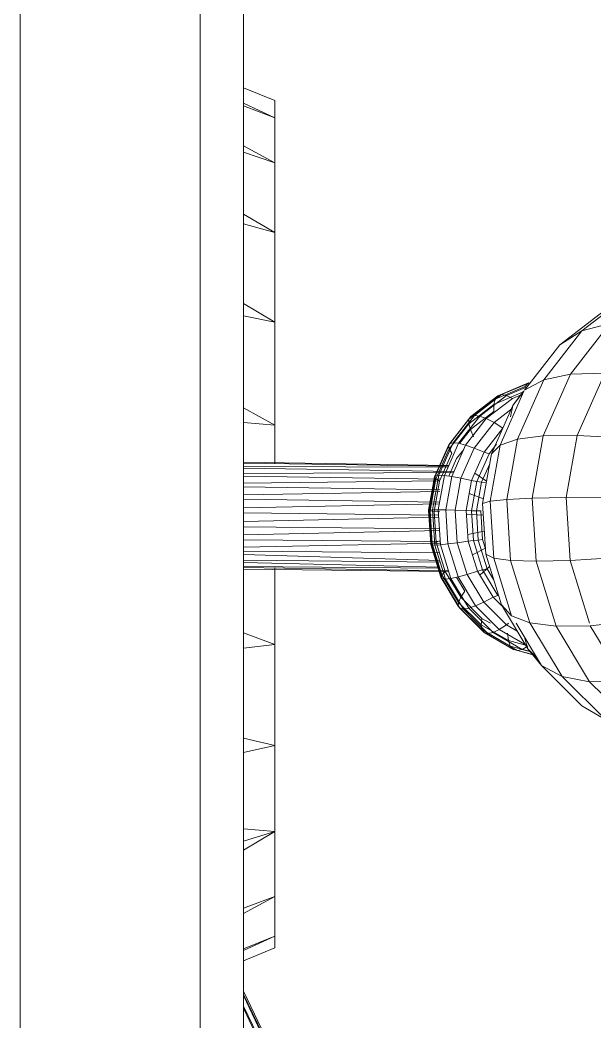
# Model space of a CAD drawing. Header units: inches. Extents: x -827 to 154, y -802 to 207.
# Drawn here: x -722.464 to -720.867, y 40.318 to 43.102 of the extents above; entities that cross this region are included whole.
import ezdxf

# ---------------------------------------------------------------- set-up
doc = ezdxf.new("R2010")
doc.units = ezdxf.units.IN
doc.header["$MEASUREMENT"] = 0
doc.layers.add('DrillPressTable _1__skp', color=8, linetype='Continuous', lineweight=9)
doc.layers.add('Layer0', color=7, linetype='Continuous', lineweight=9)

# ---------------------------------------------------------------- blocks, each defined once
blk = doc.blocks.new('DrillPressTable _1__skp_18-402061-Level 1')
at = {"layer": 'Layer0'}
for p, q in [((6.5899, 0.9115), (6.5899, 20.1008)), ((6.5899, 0.9115), (6.5899, 20.1008)), ((6.4691, 19.98), (6.4691, 0.98)), ((6.4691, 0.98), (6.4691, 19.98)), ((6.4691, 19.98), (6.4691, 0.98)), ((5.9691, 19.5751), (5.9691, 3.67)), ((5.9691, 3.67), (5.9691, 19.5751))]:
    blk.add_line(p, q, dxfattribs=at)
blk = doc.blocks.new('DrillPressTable _1__skp_13-402056-Level 1')
at = {"layer": 'Layer0'}
for p, q in [((7.2222, 2.807), (6.2538, 4.8269)), ((7.2222, 2.807), (6.2538, 4.8269)), ((7.2222, 2.807), (6.2538, 4.8172)), ((6.2538, 4.8172), (7.2222, 2.807)), ((7.2243, 2.7811), (6.2538, 4.8143)), ((7.2243, 2.7811), (6.2538, 4.8143)), ((6.2538, 4.785), (7.2243, 2.7811)), ((7.2243, 2.7811), (6.2538, 4.785)), ((7.2176, 2.7534), (6.2538, 4.7792)), ((7.2176, 2.7534), (6.2538, 4.7792))]:
    blk.add_line(p, q, dxfattribs=at)
blk = doc.blocks.new('DrillPressTable _1__skp_11-402054-Level 1')
at = {"layer": 'Layer0'}
for p, q in [((1.4704, 0.7828), (1.6045, 0.8863)), ((1.6045, 0.8863), (1.4704, 0.7828)), ((1.4092, 0.7441), (1.5337, 0.8401)), ((1.5337, 0.8401), (1.4092, 0.7441)), ((1.4704, 0.7828), (1.3649, 0.6471)), ((1.3649, 0.6471), (1.4704, 0.7828)), ((1.4092, 0.7441), (1.4704, 0.7828)), ((1.4092, 0.7441), (1.4704, 0.7828)), ((1.5487, 0.8035), (1.4393, 0.6628)), ((1.4393, 0.6628), (1.5487, 0.8035)), ((1.4704, 0.7828), (1.5487, 0.8035)), ((1.4704, 0.7828), (1.5487, 0.8035)), ((1.4092, 0.7441), (1.3113, 0.6181)), ((1.3113, 0.6181), (1.4092, 0.7441)), ((1.3649, 0.6471), (1.2921, 0.4824)), ((1.2921, 0.4824), (1.3649, 0.6471)), ((1.3113, 0.6181), (1.3649, 0.6471)), ((1.3649, 0.6471), (1.3113, 0.6181)), ((1.4393, 0.6628), (1.3636, 0.4913)), ((1.3636, 0.4913), (1.4393, 0.6628)), ((1.3649, 0.6471), (1.4393, 0.6628)), ((1.4393, 0.6628), (1.3649, 0.6471)), ((1.4393, 0.6628), (1.5341, 0.6652)), ((1.5341, 0.6652), (1.4393, 0.6628)), ((1.4579, 0.4925), (1.5341, 0.6652)), ((1.4579, 0.4925), (1.5341, 0.6652)), ((1.2297, 0.5935), (1.3131, 0.6285)), ((1.3131, 0.6285), (1.2297, 0.5935)), ((1.237, 0.6027), (1.3227, 0.6387)), ((1.3227, 0.6387), (1.237, 0.6027)), ((1.31, 0.6151), (1.244, 0.4658)), ((1.244, 0.4658), (1.31, 0.6151)), ((1.2477, 0.6061), (1.3283, 0.64)), ((1.3283, 0.64), (1.2477, 0.6061)), ((1.2615, 0.6037), (1.3188, 0.6278)), ((1.3188, 0.6278), (1.2615, 0.6037)), ((1.2791, 0.5761), (1.309, 0.6151)), ((1.309, 0.6151), (1.2791, 0.5761)), ((1.3094, 0.6151), (1.2791, 0.5761)), ((1.2791, 0.5761), (1.3094, 0.6151)), ((1.3227, 0.6387), (1.3131, 0.6285)), ((1.3131, 0.6285), (1.3227, 0.6387)), ((1.1572, 0.5375), (1.2297, 0.5935)), ((1.2297, 0.5935), (1.1572, 0.5375)), ((1.1625, 0.5452), (1.237, 0.6027)), ((1.237, 0.6027), (1.1625, 0.5452)), ((1.1725, 0.5481), (1.2477, 0.6061)), ((1.2477, 0.6061), (1.1725, 0.5481)), ((1.1869, 0.5461), (1.2615, 0.6037)), ((1.2615, 0.6037), (1.1869, 0.5461)), ((1.2052, 0.5394), (1.278, 0.5955)), ((1.278, 0.5955), (1.2052, 0.5394)), ((1.226, 0.5788), (1.3058, 0.6123)), ((1.3058, 0.6123), (1.226, 0.5788)), ((1.2297, 0.5935), (1.226, 0.5788)), ((1.226, 0.5788), (1.2297, 0.5935)), ((1.237, 0.6027), (1.2297, 0.5935)), ((1.2297, 0.5935), (1.237, 0.6027)), ((1.2477, 0.6061), (1.237, 0.6027)), ((1.237, 0.6027), (1.2477, 0.6061)), ((1.2615, 0.6037), (1.2477, 0.6061)), ((1.2477, 0.6061), (1.2615, 0.6037)), ((1.278, 0.5955), (1.2615, 0.6037)), ((1.2615, 0.6037), (1.278, 0.5955)), ((1.278, 0.5955), (1.302, 0.6056)), ((1.302, 0.6056), (1.278, 0.5955)), ((1.1566, 0.5252), (1.226, 0.5788)), ((1.226, 0.5788), (1.1566, 0.5252)), ((1.161, 0.5089), (1.2261, 0.5591)), ((1.161, 0.5089), (1.2261, 0.5591)), ((1.2791, 0.5761), (1.2197, 0.4417)), ((1.2197, 0.4417), (1.2791, 0.5761)), ((1.226, 0.5788), (1.2261, 0.5591)), ((1.2261, 0.5591), (1.226, 0.5788)), ((1.2773, 0.567), (1.2268, 0.528)), ((1.2773, 0.567), (1.2268, 0.528)), ((1.2728, 0.5439), (1.2791, 0.5761)), ((1.2791, 0.5761), (1.2728, 0.5439)), ((1.1572, 0.5375), (1.1001, 0.4641)), ((1.1001, 0.4641), (1.1572, 0.5375)), ((1.1625, 0.5452), (1.1039, 0.4698)), ((1.1039, 0.4698), (1.1625, 0.5452)), ((1.1134, 0.472), (1.1725, 0.5481)), ((1.1134, 0.472), (1.1725, 0.5481)), ((1.1282, 0.4707), (1.1869, 0.5461)), ((1.1869, 0.5461), (1.1282, 0.4707)), ((1.2052, 0.5394), (1.1479, 0.4657)), ((1.2052, 0.5394), (1.1479, 0.4657)), ((1.1566, 0.5252), (1.1572, 0.5375)), ((1.1566, 0.5252), (1.1572, 0.5375)), ((1.1572, 0.5375), (1.1625, 0.5452)), ((1.1572, 0.5375), (1.1625, 0.5452)), ((1.1625, 0.5452), (1.1725, 0.5481)), ((1.1625, 0.5452), (1.1725, 0.5481)), ((1.1869, 0.5461), (1.1725, 0.5481)), ((1.1725, 0.5481), (1.1869, 0.5461)), ((1.2052, 0.5394), (1.1869, 0.5461)), ((1.1869, 0.5461), (1.2052, 0.5394)), ((1.2052, 0.5394), (1.2268, 0.528)), ((1.2052, 0.5394), (1.2268, 0.528)), ((1.1566, 0.5252), (1.102, 0.455)), ((1.102, 0.455), (1.1566, 0.5252)), ((1.161, 0.5089), (1.1308, 0.47)), ((1.1308, 0.47), (1.161, 0.5089)), ((1.161, 0.5089), (1.1566, 0.5252)), ((1.161, 0.5089), (1.1566, 0.5252)), ((1.1701, 0.4889), (1.161, 0.5089)), ((1.161, 0.5089), (1.1701, 0.4889)), ((1.2268, 0.528), (1.1719, 0.4574)), ((1.1719, 0.4574), (1.2268, 0.528)), ((1.1994, 0.446), (1.251, 0.5124)), ((1.1994, 0.446), (1.251, 0.5124)), ((1.2268, 0.528), (1.251, 0.5124)), ((1.251, 0.5124), (1.2268, 0.528)), ((1.244, 0.4658), (1.2921, 0.4824)), ((1.2921, 0.4824), (1.244, 0.4658)), ((1.2921, 0.4824), (1.262, 0.3149)), ((1.262, 0.3149), (1.2921, 0.4824)), ((1.2921, 0.4824), (1.3636, 0.4913)), ((1.3636, 0.4913), (1.2921, 0.4824)), ((1.3636, 0.4913), (1.3325, 0.3184)), ((1.3325, 0.3184), (1.3636, 0.4913)), ((1.3636, 0.4913), (1.4579, 0.4925)), ((1.4579, 0.4925), (1.3636, 0.4913)), ((1.4579, 0.4925), (1.4269, 0.3203)), ((1.4269, 0.3203), (1.4579, 0.4925)), ((1.4579, 0.4925), (1.5743, 0.486)), ((1.4579, 0.4925), (1.5743, 0.486)), ((1.1001, 0.4641), (1.0619, 0.3775)), ((1.0619, 0.3775), (1.1001, 0.4641)), ((1.1039, 0.4698), (1.0646, 0.3808)), ((1.0646, 0.3808), (1.1039, 0.4698)), ((1.102, 0.455), (1.0655, 0.3723)), ((1.0655, 0.3723), (1.102, 0.455)), ((1.0737, 0.3821), (1.1134, 0.472)), ((1.0737, 0.3821), (1.1134, 0.472)), ((1.0888, 0.3813), (1.1282, 0.4707)), ((1.1282, 0.4707), (1.0888, 0.3813)), ((1.1001, 0.4641), (1.1039, 0.4698)), ((1.1039, 0.4698), (1.1001, 0.4641)), ((1.102, 0.455), (1.1001, 0.4641)), ((1.1001, 0.4641), (1.102, 0.455)), ((1.1097, 0.443), (1.102, 0.455)), ((1.102, 0.455), (1.1097, 0.443)), ((1.1039, 0.4698), (1.1134, 0.472)), ((1.1134, 0.472), (1.1039, 0.4698)), ((1.1479, 0.4657), (1.1094, 0.3784)), ((1.1479, 0.4657), (1.1094, 0.3784)), ((1.1282, 0.4707), (1.1134, 0.472)), ((1.1134, 0.472), (1.1282, 0.4707)), ((1.1425, 0.4534), (1.1229, 0.4282)), ((1.1229, 0.4282), (1.1425, 0.4534)), ((1.1479, 0.4657), (1.1282, 0.4707)), ((1.1282, 0.4707), (1.1479, 0.4657)), ((1.1719, 0.4574), (1.1349, 0.3736)), ((1.1349, 0.3736), (1.1719, 0.4574)), ((1.1479, 0.4657), (1.1719, 0.4574)), ((1.1719, 0.4574), (1.1479, 0.4657)), ((1.1645, 0.367), (1.1994, 0.446)), ((1.1645, 0.367), (1.1994, 0.446)), ((1.1719, 0.4574), (1.1994, 0.446)), ((1.1994, 0.446), (1.1719, 0.4574)), ((1.2131, 0.4418), (1.1994, 0.446)), ((1.1994, 0.446), (1.2131, 0.4418)), ((1.2131, 0.4418), (1.2333, 0.4678)), ((1.2333, 0.4678), (1.2131, 0.4418)), ((1.244, 0.4658), (1.216, 0.3099)), ((1.216, 0.3099), (1.244, 0.4658)), ((1.2197, 0.4417), (1.244, 0.4658)), ((1.244, 0.4658), (1.2197, 0.4417)), ((1.1008, 0.4086), (0.5312, 0.4181)), ((1.1008, 0.4086), (0.5312, 0.4181)), ((1.1097, 0.443), (1.0755, 0.3654)), ((1.0755, 0.3654), (1.1097, 0.443)), ((1.1229, 0.4282), (1.1014, 0.3795)), ((1.1014, 0.3795), (1.1229, 0.4282)), ((1.179, 0.3646), (1.2131, 0.4418)), ((1.2131, 0.4418), (1.179, 0.3646)), ((1.2197, 0.4417), (1.1948, 0.3034)), ((1.1948, 0.3034), (1.2197, 0.4417)), ((1.1001, 0.407), (0.5312, 0.4154)), ((0.5312, 0.4154), (1.1001, 0.407)), ((1.099, 0.4044), (0.5312, 0.4062)), ((1.099, 0.4044), (0.5312, 0.4062)), ((1.1157, 0.3927), (0.5312, 0.4018)), ((1.1157, 0.3927), (0.5312, 0.4018)), ((1.1922, 0.3627), (1.2147, 0.4136)), ((1.2147, 0.4136), (1.1922, 0.3627)), ((1.1142, 0.3892), (0.5312, 0.387)), ((1.1142, 0.3892), (0.5312, 0.387)), ((1.0762, 0.3709), (0.5312, 0.3794)), ((0.5312, 0.3794), (1.0762, 0.3709)), ((1.0762, 0.366), (0.5312, 0.3603)), ((0.5312, 0.3603), (1.0762, 0.366)), ((1.0619, 0.3775), (1.0451, 0.2844)), ((1.0451, 0.2844), (1.0619, 0.3775)), ((1.0646, 0.3808), (1.0474, 0.2853)), ((1.0474, 0.2853), (1.0646, 0.3808)), ((1.0655, 0.3723), (1.0495, 0.2831)), ((1.0495, 0.2831), (1.0655, 0.3723)), ((1.0737, 0.3821), (1.0563, 0.2858)), ((1.0563, 0.2858), (1.0737, 0.3821)), ((1.0755, 0.3654), (1.0604, 0.2816)), ((1.0604, 0.2816), (1.0755, 0.3654)), ((1.0619, 0.3775), (1.0646, 0.3808)), ((1.0646, 0.3808), (1.0619, 0.3775)), ((1.0655, 0.3723), (1.0619, 0.3775)), ((1.0619, 0.3775), (1.0655, 0.3723)), ((1.0646, 0.3808), (1.0737, 0.3821)), ((1.0737, 0.3821), (1.0646, 0.3808)), ((1.0755, 0.3654), (1.0655, 0.3723)), ((1.0655, 0.3723), (1.0755, 0.3654)), ((1.0716, 0.2858), (1.0888, 0.3813)), ((1.0716, 0.2858), (1.0888, 0.3813)), ((1.0737, 0.3821), (1.0888, 0.3813)), ((1.0737, 0.3821), (1.0888, 0.3813)), ((1.0762, 0.365), (1.0755, 0.3654)), ((1.0755, 0.3654), (1.0762, 0.365)), ((1.1094, 0.3784), (1.0888, 0.3813)), ((1.0888, 0.3813), (1.1094, 0.3784)), ((1.0927, 0.2854), (1.1094, 0.3784)), ((1.1094, 0.3784), (1.0927, 0.2854)), ((1.1349, 0.3736), (1.1094, 0.3784)), ((1.1349, 0.3736), (1.1094, 0.3784)), ((1.1349, 0.3736), (1.1189, 0.2847)), ((1.1349, 0.3736), (1.1189, 0.2847)), ((1.1349, 0.3736), (1.1645, 0.367)), ((1.1645, 0.367), (1.1349, 0.3736)), ((1.1495, 0.2835), (1.1645, 0.367)), ((1.1495, 0.2835), (1.1645, 0.367)), ((1.1643, 0.2831), (1.179, 0.3646)), ((1.179, 0.3646), (1.1643, 0.2831)), ((1.179, 0.3646), (1.1645, 0.367)), ((1.1645, 0.367), (1.179, 0.3646)), ((1.1738, 0.3881), (1.206, 0.3653)), ((1.206, 0.3653), (1.1738, 0.3881)), ((1.1778, 0.2829), (1.1922, 0.3627)), ((1.1922, 0.3627), (1.1778, 0.2829)), ((1.1922, 0.3627), (1.179, 0.3646)), ((1.179, 0.3646), (1.1922, 0.3627)), ((1.204, 0.3612), (1.1922, 0.3627)), ((1.1922, 0.3627), (1.204, 0.3612)), ((0.5312, 0.3498), (1.0762, 0.3417)), ((0.5312, 0.3498), (1.0762, 0.3417)), ((1.0762, 0.3365), (0.5312, 0.3278)), ((0.5312, 0.3278), (1.0762, 0.3365)), ((0.5312, 0.315), (1.0755, 0.3075)), ((0.5312, 0.315), (1.0755, 0.3075)), ((1.158, 0.3308), (1.1972, 0.3166)), ((1.1972, 0.3166), (1.158, 0.3308)), ((1.216, 0.3099), (1.1948, 0.3034)), ((1.216, 0.3099), (1.1948, 0.3034)), ((1.262, 0.3149), (1.216, 0.3099)), ((1.262, 0.3149), (1.216, 0.3099)), ((1.2261, 0.1515), (1.216, 0.3099)), ((1.216, 0.3099), (1.2261, 0.1515)), ((1.3325, 0.3184), (1.262, 0.3149)), ((1.3325, 0.3184), (1.262, 0.3149)), ((1.2729, 0.1448), (1.262, 0.3149)), ((1.262, 0.3149), (1.2729, 0.1448)), ((1.4269, 0.3203), (1.3325, 0.3184)), ((1.3325, 0.3184), (1.4269, 0.3203)), ((1.3325, 0.3184), (1.3437, 0.1427)), ((1.3325, 0.3184), (1.3437, 0.1427)), ((1.5445, 0.3207), (1.4269, 0.3203)), ((1.4269, 0.3203), (1.5445, 0.3207)), ((1.4269, 0.3203), (1.4381, 0.1454)), ((1.4381, 0.1454), (1.4269, 0.3203)), ((0.5312, 0.2914), (1.0746, 0.3024)), ((1.0746, 0.3024), (0.5312, 0.2914)), ((1.0474, 0.2853), (1.0451, 0.2844)), ((1.0474, 0.2853), (1.0451, 0.2844)), ((1.0451, 0.2844), (1.0495, 0.2831)), ((1.0512, 0.1898), (1.0451, 0.2844)), ((1.0451, 0.2844), (1.0512, 0.1898)), ((1.0451, 0.2844), (1.0495, 0.2831)), ((1.0563, 0.2858), (1.0474, 0.2853)), ((1.0563, 0.2858), (1.0474, 0.2853)), ((1.0536, 0.1882), (1.0474, 0.2853)), ((1.0474, 0.2853), (1.0536, 0.1882)), ((1.0495, 0.2831), (1.0604, 0.2816)), ((1.0553, 0.1925), (1.0495, 0.2831)), ((1.0495, 0.2831), (1.0553, 0.1925)), ((1.0495, 0.2831), (1.0604, 0.2816)), ((1.0716, 0.2858), (1.0563, 0.2858)), ((1.0563, 0.2858), (1.0626, 0.1879)), ((1.0563, 0.2858), (1.0716, 0.2858)), ((1.0563, 0.2858), (1.0626, 0.1879)), ((1.0604, 0.2816), (1.0762, 0.2798)), ((1.0658, 0.1964), (1.0604, 0.2816)), ((1.0604, 0.2816), (1.0658, 0.1964)), ((1.0604, 0.2816), (1.0762, 0.2798)), ((1.0716, 0.2858), (1.0927, 0.2854)), ((1.0716, 0.2858), (1.0778, 0.1888)), ((1.0716, 0.2858), (1.0927, 0.2854)), ((1.0778, 0.1888), (1.0716, 0.2858)), ((1.0927, 0.2854), (1.1189, 0.2847)), ((1.0927, 0.2854), (1.0987, 0.191)), ((1.0927, 0.2854), (1.1189, 0.2847)), ((1.0987, 0.191), (1.0927, 0.2854)), ((1.1495, 0.2835), (1.1189, 0.2847)), ((1.1247, 0.1943), (1.1189, 0.2847)), ((1.1495, 0.2835), (1.1189, 0.2847)), ((1.1247, 0.1943), (1.1189, 0.2847)), ((1.1495, 0.2835), (1.1643, 0.2831)), ((1.1495, 0.2835), (1.1549, 0.1987)), ((1.1495, 0.2835), (1.1643, 0.2831)), ((1.1495, 0.2835), (1.1549, 0.1987)), ((1.1643, 0.2831), (1.1778, 0.2829)), ((1.1643, 0.2831), (1.1696, 0.2004)), ((1.1643, 0.2831), (1.1778, 0.2829)), ((1.1696, 0.2004), (1.1643, 0.2831)), ((1.1778, 0.2829), (1.1899, 0.2827)), ((1.1778, 0.2829), (1.183, 0.2018)), ((1.1778, 0.2829), (1.1899, 0.2827)), ((1.183, 0.2018), (1.1778, 0.2829)), ((1.1899, 0.2827), (1.195, 0.203)), ((1.195, 0.203), (1.1899, 0.2827)), ((1.2038, 0.1628), (1.1948, 0.3034)), ((1.1948, 0.3034), (1.2038, 0.1628)), ((0.5312, 0.2772), (1.0726, 0.2706)), ((0.5312, 0.2772), (1.0726, 0.2706)), ((1.0729, 0.2655), (0.5312, 0.2534)), ((0.5312, 0.2534), (1.0729, 0.2655)), ((1.1969, 0.2706), (1.1501, 0.274)), ((1.1969, 0.2706), (1.1501, 0.274)), ((0.5312, 0.239), (1.0749, 0.2332)), ((0.5312, 0.239), (1.0749, 0.2332)), ((1.0753, 0.2283), (0.5312, 0.2162)), ((0.5312, 0.2162), (1.0753, 0.2283)), ((1.1997, 0.2266), (1.1537, 0.2171)), ((1.1537, 0.2171), (1.1997, 0.2266)), ((0.5312, 0.2028), (1.0762, 0.1976)), ((0.5312, 0.2028), (1.0762, 0.1976)), ((1.0553, 0.1925), (1.0658, 0.1964)), ((1.0658, 0.1964), (1.0553, 0.1925)), ((1.0658, 0.1964), (1.0762, 0.1994)), ((1.0762, 0.1994), (1.0658, 0.1964)), ((1.091, 0.1149), (1.0658, 0.1964)), ((1.0658, 0.1964), (1.091, 0.1149)), ((1.1549, 0.1987), (1.1247, 0.1943)), ((1.1247, 0.1943), (1.1549, 0.1987)), ((1.1549, 0.1987), (1.1696, 0.2004)), ((1.1696, 0.2004), (1.1549, 0.1987)), ((1.1549, 0.1987), (1.1805, 0.1156)), ((1.1549, 0.1987), (1.1805, 0.1156)), ((1.1696, 0.2004), (1.183, 0.2018)), ((1.183, 0.2018), (1.1696, 0.2004)), ((1.1696, 0.2004), (1.1947, 0.1192)), ((1.1947, 0.1192), (1.1696, 0.2004)), ((1.183, 0.2018), (1.195, 0.203)), ((1.195, 0.203), (1.183, 0.2018)), ((1.183, 0.2018), (1.2076, 0.1221)), ((1.2076, 0.1221), (1.183, 0.2018)), ((1.195, 0.203), (1.2029, 0.1775)), ((1.2029, 0.1775), (1.195, 0.203)), ((1.0762, 0.193), (0.5312, 0.1823)), ((0.5312, 0.1823), (1.0762, 0.193)), ((0.5312, 0.1709), (1.0762, 0.1662)), ((1.0762, 0.1662), (0.5312, 0.1709)), ((1.0512, 0.1898), (1.0553, 0.1925)), ((1.0553, 0.1925), (1.0512, 0.1898)), ((1.0793, 0.0988), (1.0512, 0.1898)), ((1.0536, 0.1882), (1.0512, 0.1898)), ((1.0512, 0.1898), (1.0793, 0.0988)), ((1.0512, 0.1898), (1.0536, 0.1882)), ((1.0825, 0.0947), (1.0536, 0.1882)), ((1.0626, 0.1879), (1.0536, 0.1882)), ((1.0536, 0.1882), (1.0825, 0.0947)), ((1.0536, 0.1882), (1.0626, 0.1879)), ((1.0821, 0.1056), (1.0553, 0.1925)), ((1.0553, 0.1925), (1.0821, 0.1056)), ((1.0626, 0.1879), (1.0778, 0.1888)), ((1.0778, 0.1888), (1.0626, 0.1879)), ((1.0626, 0.1879), (1.0918, 0.0934)), ((1.0626, 0.1879), (1.0918, 0.0934)), ((1.0778, 0.1888), (1.0987, 0.191)), ((1.0987, 0.191), (1.0778, 0.1888)), ((1.0778, 0.1888), (1.1068, 0.0949)), ((1.1068, 0.0949), (1.0778, 0.1888)), ((1.1247, 0.1943), (1.0987, 0.191)), ((1.1247, 0.1943), (1.0987, 0.191)), ((1.127, 0.0992), (1.0987, 0.191)), ((1.127, 0.0992), (1.0987, 0.191)), ((1.1519, 0.1062), (1.1247, 0.1943)), ((1.1247, 0.1943), (1.1519, 0.1062)), ((1.2027, 0.1795), (1.1666, 0.1608)), ((1.1666, 0.1608), (1.2027, 0.1795)), ((1.0762, 0.1453), (0.5312, 0.1621)), ((0.5312, 0.1621), (1.0762, 0.1453)), ((1.0762, 0.1408), (0.5312, 0.1456)), ((1.0762, 0.1408), (0.5312, 0.1456)), ((1.0762, 0.1267), (0.5312, 0.1399)), ((0.5312, 0.1399), (1.0762, 0.1267)), ((1.2474, 0.0215), (1.2038, 0.1628)), ((1.2261, 0.1515), (1.2038, 0.1628)), ((1.2038, 0.1628), (1.2474, 0.0215)), ((1.2038, 0.1628), (1.2261, 0.1515)), ((1.2756, -0.0087), (1.2261, 0.1515)), ((1.2729, 0.1448), (1.2261, 0.1515)), ((1.2261, 0.1515), (1.2756, -0.0087)), ((1.2261, 0.1515), (1.2729, 0.1448)), ((1.3263, -0.0284), (1.2729, 0.1448)), ((1.3437, 0.1427), (1.2729, 0.1448)), ((1.2729, 0.1448), (1.3263, -0.0284)), ((1.2729, 0.1448), (1.3437, 0.1427)), ((1.3437, 0.1427), (1.4381, 0.1454)), ((1.4381, 0.1454), (1.3437, 0.1427)), ((1.3437, 0.1427), (1.3994, -0.0376)), ((1.3437, 0.1427), (1.3994, -0.0376)), ((1.4381, 0.1454), (1.5553, 0.1527)), ((1.5553, 0.1527), (1.4381, 0.1454)), ((1.4381, 0.1454), (1.4921, -0.0295)), ((1.4921, -0.0295), (1.4381, 0.1454)), ((1.0762, 0.1233), (0.5312, 0.1286)), ((1.0762, 0.1233), (0.5312, 0.1286)), ((1.1003, 0.1161), (0.5312, 0.126)), ((0.5312, 0.126), (1.1003, 0.1161)), ((1.1007, 0.1146), (0.5312, 0.1211)), ((1.1007, 0.1146), (0.5312, 0.1211)), ((1.0821, 0.1056), (1.091, 0.1149)), ((1.091, 0.1149), (1.0821, 0.1056)), ((1.1344, 0.0427), (1.091, 0.1149)), ((1.091, 0.1149), (1.1344, 0.0427)), ((1.1805, 0.1156), (1.1519, 0.1062)), ((1.1519, 0.1062), (1.1805, 0.1156)), ((1.1805, 0.1156), (1.1947, 0.1192)), ((1.1947, 0.1192), (1.1805, 0.1156)), ((1.1805, 0.1156), (1.2242, 0.0429)), ((1.1805, 0.1156), (1.2242, 0.0429)), ((1.2144, 0.1285), (1.1877, 0.1038)), ((1.1877, 0.1038), (1.2144, 0.1285)), ((1.1947, 0.1192), (1.2076, 0.1221)), ((1.2076, 0.1221), (1.1947, 0.1192)), ((1.1947, 0.1192), (1.2373, 0.0482)), ((1.2373, 0.0482), (1.1947, 0.1192)), ((1.2076, 0.1221), (1.2256, 0.0921)), ((1.2256, 0.0921), (1.2076, 0.1221)), ((1.0793, 0.0988), (1.0821, 0.1056)), ((1.0821, 0.1056), (1.0793, 0.0988)), ((1.1276, 0.0184), (1.0793, 0.0988)), ((1.0825, 0.0947), (1.0793, 0.0988)), ((1.0793, 0.0988), (1.1276, 0.0184)), ((1.0793, 0.0988), (1.0825, 0.0947)), ((1.1283, 0.0287), (1.0821, 0.1056)), ((1.0821, 0.1056), (1.1283, 0.0287)), ((1.1321, 0.0121), (1.0825, 0.0947)), ((1.0918, 0.0934), (1.0825, 0.0947)), ((1.0825, 0.0947), (1.1321, 0.0121)), ((1.0825, 0.0947), (1.0918, 0.0934)), ((1.0918, 0.0934), (1.1068, 0.0949)), ((1.1068, 0.0949), (1.0918, 0.0934)), ((1.0918, 0.0934), (1.1419, 0.01)), ((1.0918, 0.0934), (1.1419, 0.01)), ((1.1068, 0.0949), (1.127, 0.0992)), ((1.127, 0.0992), (1.1068, 0.0949)), ((1.1068, 0.0949), (1.1565, 0.0122)), ((1.1565, 0.0122), (1.1068, 0.0949)), ((1.1456, 0.0599), (1.1225, 0.0983)), ((1.1225, 0.0983), (1.1456, 0.0599)), ((1.1519, 0.1062), (1.127, 0.0992)), ((1.127, 0.0992), (1.1519, 0.1062)), ((1.1755, 0.0186), (1.127, 0.0992)), ((1.1755, 0.0186), (1.127, 0.0992)), ((1.1983, 0.0289), (1.1519, 0.1062)), ((1.1519, 0.1062), (1.1983, 0.0289)), ((1.1344, 0.0427), (1.1456, 0.0599)), ((1.1456, 0.0599), (1.1344, 0.0427)), ((1.1276, 0.0184), (1.1283, 0.0287)), ((1.1283, 0.0287), (1.1276, 0.0184)), ((1.1283, 0.0287), (1.1344, 0.0427)), ((1.1344, 0.0427), (1.1283, 0.0287)), ((1.1911, -0.0336), (1.1283, 0.0287)), ((1.1283, 0.0287), (1.1911, -0.0336)), ((1.1933, -0.0159), (1.1344, 0.0427)), ((1.1344, 0.0427), (1.1933, -0.0159)), ((1.1755, 0.0186), (1.1983, 0.0289)), ((1.1755, 0.0186), (1.1983, 0.0289)), ((1.2242, 0.0429), (1.1983, 0.0289)), ((1.1983, 0.0289), (1.2242, 0.0429)), ((1.2614, -0.0337), (1.1983, 0.0289)), ((1.2614, -0.0337), (1.1983, 0.0289)), ((1.2242, 0.0429), (1.2373, 0.0482)), ((1.2373, 0.0482), (1.2242, 0.0429)), ((1.2242, 0.0429), (1.2474, 0.0199)), ((1.2242, 0.0429), (1.2474, 0.0199)), ((1.1932, -0.0468), (1.1276, 0.0184)), ((1.1321, 0.0121), (1.1276, 0.0184)), ((1.1276, 0.0184), (1.1932, -0.0468)), ((1.1276, 0.0184), (1.1321, 0.0121)), ((1.1321, 0.0121), (1.1995, -0.0548)), ((1.1321, 0.0121), (1.1419, 0.01)), ((1.1321, 0.0121), (1.1995, -0.0548)), ((1.1321, 0.0121), (1.1419, 0.01)), ((1.1419, 0.01), (1.1565, 0.0122)), ((1.1565, 0.0122), (1.1419, 0.01)), ((1.1419, 0.01), (1.2099, -0.0575)), ((1.2099, -0.0575), (1.1419, 0.01)), ((1.1565, 0.0122), (1.1755, 0.0186)), ((1.1755, 0.0186), (1.1565, 0.0122)), ((1.1565, 0.0122), (1.224, -0.0549)), ((1.224, -0.0549), (1.1565, 0.0122)), ((1.1755, 0.0186), (1.2413, -0.0468)), ((1.2413, -0.0468), (1.1755, 0.0186)), ((1.3208, -0.1005), (1.2474, 0.0215)), ((1.2756, -0.0087), (1.2474, 0.0215)), ((1.2474, 0.0215), (1.3208, -0.1005)), ((1.2474, 0.0215), (1.2756, -0.0087)), ((1.1933, -0.0159), (1.1911, -0.0336)), ((1.1933, -0.0159), (1.1911, -0.0336)), ((1.1933, -0.0159), (1.2168, -0.0295)), ((1.2168, -0.0295), (1.1933, -0.0159)), ((1.3263, -0.0284), (1.2756, -0.0087)), ((1.2756, -0.0087), (1.3263, -0.0284)), ((1.4941, -0.0361), (1.6098, -0.0239)), ((1.6098, -0.0239), (1.4941, -0.0361)), ((1.1911, -0.0336), (1.2665, -0.0775)), ((1.1911, -0.0336), (1.1932, -0.0468)), ((1.2665, -0.0775), (1.1911, -0.0336)), ((1.1911, -0.0336), (1.1932, -0.0468)), ((1.1932, -0.0468), (1.272, -0.0926)), ((1.1932, -0.0468), (1.1995, -0.0548)), ((1.272, -0.0926), (1.1932, -0.0468)), ((1.1932, -0.0468), (1.1995, -0.0548)), ((1.1995, -0.0548), (1.2804, -0.1019)), ((1.1995, -0.0548), (1.2099, -0.0575)), ((1.2804, -0.1019), (1.1995, -0.0548)), ((1.2099, -0.0575), (1.1995, -0.0548)), ((1.2099, -0.0575), (1.224, -0.0549)), ((1.224, -0.0549), (1.2099, -0.0575)), ((1.224, -0.0549), (1.2413, -0.0468)), ((1.2413, -0.0468), (1.224, -0.0549)), ((1.224, -0.0549), (1.305, -0.102)), ((1.305, -0.102), (1.224, -0.0549)), ((1.2413, -0.0468), (1.2614, -0.0337)), ((1.2614, -0.0337), (1.2413, -0.0468)), ((1.2413, -0.0468), (1.3182, -0.0915)), ((1.3182, -0.0915), (1.2413, -0.0468)), ((1.2614, -0.0337), (1.2667, -0.0295)), ((1.2614, -0.0337), (1.2667, -0.0295)), ((1.2614, -0.0337), (1.291, -0.051)), ((1.291, -0.051), (1.2614, -0.0337)), ((1.3585, -0.1466), (1.2881, -0.0295)), ((1.2881, -0.0295), (1.3585, -0.1466)), ((1.4157, -0.1771), (1.3263, -0.0284)), ((1.3994, -0.0376), (1.3263, -0.0284)), ((1.3263, -0.0284), (1.4157, -0.1771)), ((1.3263, -0.0284), (1.3994, -0.0376)), ((1.3994, -0.0376), (1.4941, -0.0361)), ((1.4941, -0.0361), (1.3994, -0.0376)), ((1.3994, -0.0376), (1.492, -0.1917)), ((1.3994, -0.0376), (1.492, -0.1917)), ((1.4941, -0.0361), (1.5868, -0.1904)), ((1.5868, -0.1904), (1.4941, -0.0361)), ((1.2099, -0.0575), (1.2916, -0.1051)), ((1.2916, -0.1051), (1.2099, -0.0575)), ((1.2641, -0.0571), (1.2665, -0.0775)), ((1.2665, -0.0775), (1.2641, -0.0571)), ((1.2665, -0.0775), (1.3182, -0.0916)), ((1.2665, -0.0775), (1.272, -0.0926)), ((1.3182, -0.0916), (1.2665, -0.0775)), ((1.272, -0.0926), (1.2665, -0.0775)), ((1.3208, -0.1005), (1.3114, -0.0683)), ((1.3114, -0.0683), (1.3208, -0.1005)), ((1.272, -0.0926), (1.3282, -0.1079)), ((1.272, -0.0926), (1.2804, -0.1019)), ((1.3282, -0.1079), (1.272, -0.0926)), ((1.2804, -0.1019), (1.272, -0.0926)), ((1.2804, -0.1019), (1.3379, -0.1175)), ((1.2804, -0.1019), (1.2916, -0.1051)), ((1.3379, -0.1175), (1.2804, -0.1019)), ((1.2916, -0.1051), (1.2804, -0.1019)), ((1.2916, -0.1051), (1.305, -0.102)), ((1.305, -0.102), (1.2916, -0.1051)), ((1.2916, -0.1051), (1.3381, -0.1177)), ((1.3381, -0.1177), (1.2916, -0.1051)), ((1.305, -0.102), (1.3204, -0.0928)), ((1.3204, -0.0928), (1.305, -0.102)), ((1.305, -0.102), (1.3288, -0.1085)), ((1.3288, -0.1085), (1.305, -0.102)), ((1.3456, -0.1252), (1.3208, -0.1005)), ((1.3585, -0.1466), (1.3208, -0.1005)), ((1.3208, -0.1005), (1.3456, -0.1252)), ((1.3208, -0.1005), (1.3585, -0.1466)), ((1.3585, -0.1466), (1.471, -0.2584)), ((1.3585, -0.1466), (1.4157, -0.1771)), ((1.3585, -0.1466), (1.471, -0.2584)), ((1.3585, -0.1466), (1.4157, -0.1771)), ((1.4157, -0.1771), (1.537, -0.2976)), ((1.4157, -0.1771), (1.492, -0.1917)), ((1.537, -0.2976), (1.4157, -0.1771)), ((1.4157, -0.1771), (1.492, -0.1917)), ((1.492, -0.1917), (1.5868, -0.1904)), ((1.5868, -0.1904), (1.492, -0.1917)), ((1.492, -0.1917), (1.6178, -0.3167)), ((1.6178, -0.3167), (1.492, -0.1917)), ((1.471, -0.2584), (1.537, -0.2976)), ((1.537, -0.2976), (1.471, -0.2584))]:
    blk.add_line(p, q, dxfattribs=at)
blk = doc.blocks.new('DrillPressTable _1__skp_10-402053-Level 1')
at = {"layer": 'Layer0'}
for p, q in [((0.7876, 2.6792), (0.7008, 2.7144)), ((0.7008, 2.7144), (0.7876, 2.6792)), ((0.7876, 2.6311), (0.7876, 2.6792)), ((0.7876, 2.6311), (0.7876, 2.6792)), ((0.7876, 2.6311), (0.7008, 2.6717)), ((0.7876, 2.6311), (0.7008, 2.6717)), ((0.7008, 2.6649), (0.7876, 2.6311)), ((0.7876, 2.6311), (0.7008, 2.6649)), ((0.7876, 2.5061), (0.7876, 2.6311)), ((0.7876, 2.5061), (0.7876, 2.6311)), ((0.7876, 2.5061), (0.7008, 2.5537)), ((0.7876, 2.5061), (0.7008, 2.5537)), ((0.7008, 2.5362), (0.7876, 2.5061)), ((0.7876, 2.5061), (0.7008, 2.5362)), ((0.7876, 2.3127), (0.7876, 2.5061)), ((0.7876, 2.3127), (0.7876, 2.5061)), ((0.7876, 2.3127), (0.7008, 2.364)), ((0.7876, 2.3127), (0.7008, 2.364)), ((0.7876, 2.3127), (0.7008, 2.3369)), ((0.7008, 2.3369), (0.7876, 2.3127)), ((0.7876, 2.064), (0.7876, 2.3127)), ((0.7876, 2.3127), (0.7876, 2.064)), ((0.7876, 2.064), (0.7008, 2.1156)), ((0.7008, 2.1156), (0.7876, 2.064)), ((0.7876, 2.064), (0.7008, 2.0807)), ((0.7876, 2.064), (0.7008, 2.0807)), ((0.7876, 1.7771), (0.7876, 2.064)), ((0.7876, 2.064), (0.7876, 1.7771)), ((0.7876, 1.7771), (0.7008, 1.8254)), ((0.7008, 1.8254), (0.7876, 1.7771)), ((0.7876, 1.7771), (0.7008, 1.7851)), ((0.7876, 1.7771), (0.7008, 1.7851)), ((0.7876, 1.6705), (0.7876, 1.7771)), ((0.7876, 1.7771), (0.7876, 1.6705)), ((0.7876, 1.1677), (0.7876, 1.3818)), ((0.7876, 1.3818), (0.7876, 1.1677)), ((0.7876, 1.1677), (0.7008, 1.2)), ((0.7008, 1.2), (0.7876, 1.1677)), ((0.7876, 1.1677), (0.7008, 1.1573)), ((0.7876, 1.1677), (0.7008, 1.1573)), ((0.7876, 0.8869), (0.7876, 1.1677)), ((0.7876, 1.1677), (0.7876, 0.8869)), ((0.7876, 0.8869), (0.7008, 0.9075)), ((0.7008, 0.9075), (0.7876, 0.8869)), ((0.7876, 0.8869), (0.7008, 0.868)), ((0.7876, 0.8869), (0.7008, 0.868)), ((0.7876, 0.648), (0.7876, 0.8869)), ((0.7876, 0.8869), (0.7876, 0.648)), ((0.7876, 0.648), (0.7008, 0.6554)), ((0.7008, 0.6554), (0.7876, 0.648)), ((0.7876, 0.648), (0.7008, 0.5965)), ((0.7008, 0.5965), (0.7876, 0.648)), ((0.7008, 0.6219), (0.7876, 0.648)), ((0.7876, 0.648), (0.7008, 0.6219)), ((0.7876, 0.4673), (0.7876, 0.648)), ((0.7876, 0.648), (0.7876, 0.4673)), ((0.7008, 0.4357), (0.7876, 0.4673)), ((0.7876, 0.4673), (0.7008, 0.4203)), ((0.7008, 0.4203), (0.7876, 0.4673)), ((0.7008, 0.4357), (0.7876, 0.4673)), ((0.7876, 0.3571), (0.7876, 0.4673)), ((0.7876, 0.4673), (0.7876, 0.3571)), ((0.7876, 0.3571), (0.7008, 0.3177)), ((0.7008, 0.3177), (0.7876, 0.3571)), ((0.7008, 0.3222), (0.7876, 0.3571)), ((0.7008, 0.3222), (0.7876, 0.3571)), ((0.7876, 0.3571), (0.7876, 0.3249)), ((0.7876, 0.3571), (0.7876, 0.3249)), ((0.7008, 0.2891), (0.7876, 0.3249)), ((0.7008, 0.2891), (0.7876, 0.3249))]:
    blk.add_line(p, q, dxfattribs=at)
blk = doc.blocks.new('DrillPressTable _1__skp_8-402051-Level 1')
for name, p in [('DrillPressTable _1__skp_10-402053-Level 1', (5.553, 4.6221)), ('DrillPressTable _1__skp_11-402054-Level 1', (5.7226, 5.8784)), ('DrillPressTable _1__skp_13-402056-Level 1', (0, 0))]:
    blk.add_blockref(name, p)
blk = doc.blocks.new('DrillPressTable _1__skp_3-402046-Level 1')
for name, p in [('DrillPressTable _1__skp_18-402061-Level 1', (2.6712, 0.2015)), ('DrillPressTable _1__skp_8-402051-Level 1', (3.0073, 0.7471))]:
    blk.add_blockref(name, p)
blk = doc.blocks.new('DrillPressTable _1__skp_2-402045-Level 1')
blk.add_blockref('DrillPressTable _1__skp_3-402046-Level 1', (1.9576, 0.5283))
blk = doc.blocks.new('DrillPressTable _1__skp_1-402044-Level 1')
at = {"rotation": 270.0000000000001}
blk.add_blockref('DrillPressTable _1__skp_2-402045-Level 1', (123.4866, 172.5737), dxfattribs=at)
blk = doc.blocks.new('DrillPressTable _1__skp-401998-Level 1')
blk.add_blockref('DrillPressTable _1__skp_1-402044-Level 1', (0, 0))

msp = doc.modelspace()

# ---------------------------------------------------------------- block references
at = {"layer": 'DrillPressTable _1__skp', "color": 7, "rotation": 89.99999999999967}
msp.add_blockref('DrillPressTable _1__skp-401998-Level 1', (-560.487909, -89.184773), dxfattribs=at)

doc.saveas('drawing.dxf')
